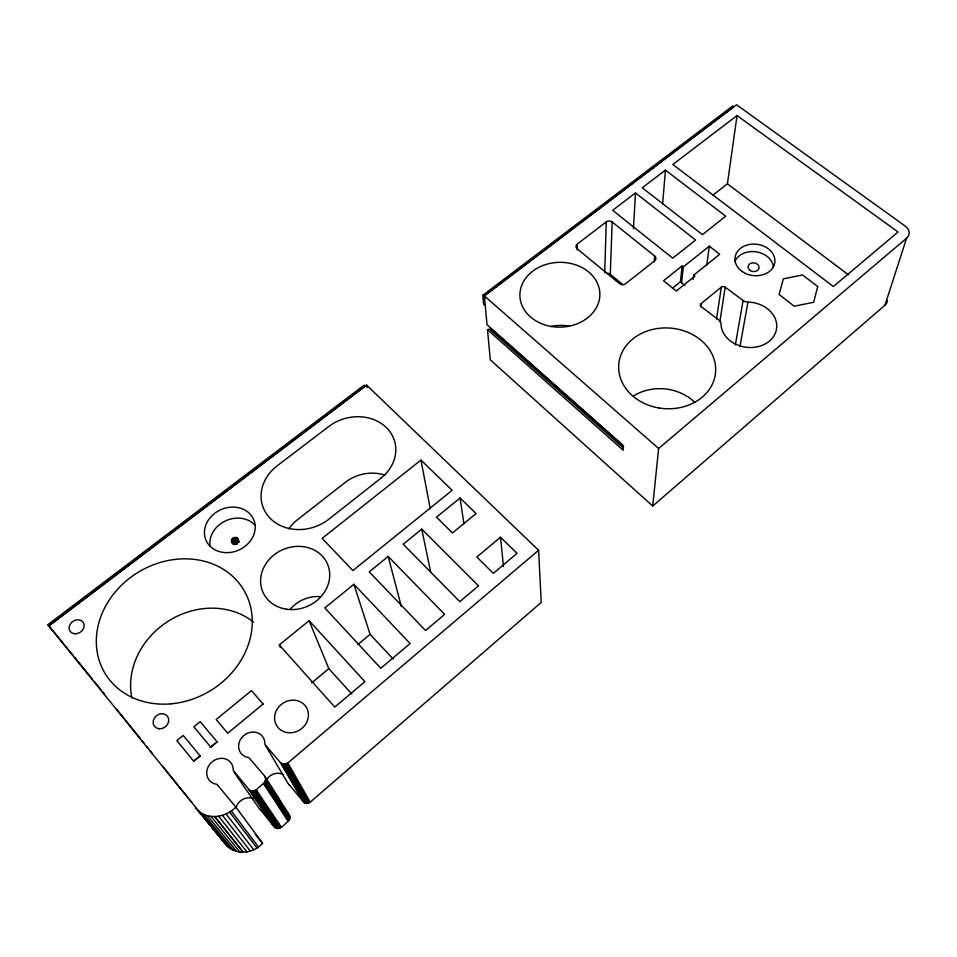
<?xml version="1.0" encoding="UTF-8"?>
<svg xmlns="http://www.w3.org/2000/svg" width="957" height="957" viewBox="0 0 957 957"><rect width="100%" height="100%" fill="white"/><g stroke="black" fill="none" stroke-linecap="round" stroke-linejoin="round"><path stroke-width="1.44" d="M52.061 629.885L48.783 625.854L365.155 386.078L364.174 385.121L47.85 624.694L225.481 844.206C234.68 855.845 253.366 853.907 262.613 843.332L235.841 807.038L216.904 784.321A13.912 12.357 -40.8 0 1 206.915 770.66A13.912 12.357 -40.8 0 1 221.402 758.315A13.912 12.357 -40.8 0 1 233.257 770.385L249.681 790.398L252.241 791.2L256.201 789.776L264.622 782.395L265.699 778.424L264.646 776.031L248.832 757.585A13.661 12.25 -38 0 1 238.688 744.713A13.661 12.25 -38 0 1 251.894 732.117A13.661 12.25 -38 0 1 264.838 742.297L264.85 744.39L280.449 762.669L283.966 764.308L287.878 762.908L538.6 550.287L366.639 385.133L48.855 625.986M577.25 249.956L577.274 244.047L606.26 221.916A4.187 3.278 0.4 0 1 612.181 221.976L654.636 256.009A4.271 3.385 2.5 0 1 654.672 260.806L625.555 283.739A4.295 3.457 1.4 0 1 619.478 283.655L577.143 248.784A4.223 3.349 -0.7 0 1 577.274 244.047M604.716 272.721L606.26 221.916M622.947 284.696L610.291 274.288L612.181 221.976M231.606 540.466C231.295 544.724 238.365 543.935 238.149 540.059C236.977 533.91 227.144 540.215 233.472 544.401M633.45 228.723L635.472 192.943L695.631 240.028L672.711 258.163L612.659 210.313L635.472 192.943M654.169 261.883L654.636 256.009M662.627 204.056L665.438 170.119L725.729 216.21L702.45 234.632L642.255 187.775L665.438 170.119M538.6 550.287L541.219 602.443L310.235 802.157L306.635 803.461L304.29 802.732L288.882 784.345M284.385 809.012C287.519 811.859 292.639 817.398 288.045 821.345C284.648 823.977 279.193 831.765 274.324 826.992L259.909 809.096M652.71 506.038L658.631 448.486L906.602 238.197A11.209 8.493 11 0 0 905.131 226.008L736.543 104.768L484.35 295.904L487.041 324.746L623.486 445.723L623.21 450.245L487.496 329.663L490.295 359.844L652.71 506.038L884.938 305.235A10.467 8.182 12 0 0 887.378 300.474M672.412 288.248L680.427 281.837L682.138 265.914L683.334 266.859L681.599 282.782M693.191 279.456L693.705 275.126L719.7 254.287L709.304 246.164L683.334 266.859M700.68 306.563L701.074 303.62L721.339 287.136A2.787 2.225 5.9 0 1 725.191 287.148L743.099 300.486A7.178 5.742 7.1 0 0 747.943 302.113L749.762 302.173A27.98 22.609 7.7 0 1 776.749 326.134A27.98 22.609 7.7 0 1 749.69 347.511A27.98 22.609 7.7 0 1 721.016 324.89L721.004 323.777A5.742 4.653 6.2 0 0 719.078 320.26L701.206 306.659A2.62 2.117 5.3 0 1 701.074 303.62M706.768 265.328L709.304 246.164M712.534 195.431L727.416 183.804L737.046 115.582L898.037 232.001L833.368 286.538L672.831 164.484L737.046 115.582M716.566 318.944L721.339 287.136M719.855 321.839L725.191 287.148M735.335 344.963L743.099 300.486M739.94 346.554L747.943 302.113M884.938 305.235L906.602 238.197M195.539 808.007C205.564 820.556 225.72 818.307 235.841 807.038M500.511 537.248L476.813 557.01L493.334 573.339L517.067 553.313L500.511 537.248L503.49 566.58M311.659 682.891L328.813 668.632L309.099 620.698L279.253 644.946L280.521 647.614M357.81 644.539L370.096 634.335L353.899 584.284L324.818 607.922L380.766 668.285L410.11 643.535L353.899 584.284M193.84 760.911L198.936 756.712M210.073 747.513L215.122 743.35M388.171 556.436L369.223 571.843L425.542 630.519L444.658 614.394L388.171 556.436L401.354 606.618M421.774 529.137L403.196 544.234L459.791 601.642L478.512 585.84L421.774 529.137L430.698 572.19M460.066 498.011L436.5 517.163L452.458 532.941L476.084 513.55L460.066 498.011L463.942 523.957M682.138 265.914L663.548 280.724L676.3 291.024L694.914 276.095L693.705 275.126M420.972 460.078L322.162 538.348L352.894 570.563L452.147 490.319L420.972 460.078L430.279 508.897M487.496 329.663L491.192 328.825L623.354 446.022M482.783 295.294L732.727 105.976L733.756 106.717L483.787 296.168L482.783 295.294L483.632 304.362L484.637 305.235M254.981 790.578L257.254 791.331L281.238 827.243L254.981 790.578L280.126 827.984M727.416 183.804L848.464 274.815M680.427 281.837L684.997 285.509M484.35 295.904L658.631 448.486M490.104 329.663L623.354 447.936M370.096 634.335L393.255 659.086M309.099 620.698L364.916 681.659L334.794 707.056L279.253 644.946M328.813 668.632L351.829 694.04M197.991 810.591L227.766 846.622M200.826 812.768L230.398 848.644M255.292 834.396L262.613 843.332M203.997 814.491L233.341 850.259M47.85 624.694L72.828 655.186M74.682 657.447L92.374 679.099M207.43 815.711L236.523 851.395M211.066 816.417L239.884 852.065M94.253 681.42L100.808 689.554M102.686 691.887L104.564 694.208M116.754 709.328L140.189 738.397M142.055 740.718L143.933 743.051M146.744 746.532L148.622 748.864M150.5 751.185L152.366 753.506M162.678 766.306L187.991 797.695M189.869 800.016L191.735 802.349M198.302 810.483L200.18 812.816M202.992 816.297L204.858 818.63M207.681 822.111L225.481 844.206M214.559 816.584L243.102 852.22M214.835 816.596L243.353 852.232M218.651 816.237L246.87 851.897M54.334 632.613L55.183 633.701M222.443 815.352L250.351 851.084M226.127 813.952L253.737 849.78M229.632 812.074L256.954 848.034M231.271 810.914L258.45 846.945M234.309 772.49L259.861 809.562M249.681 790.398L275.233 827.817M248.712 789.513L274.324 826.992M250.89 790.972L276.358 828.355M256.201 789.776L257.254 791.331M252.241 791.2L277.59 828.559M253.629 791.068L278.882 828.439M288.045 821.345L263.642 783.46M265.328 781.151L289.588 819.192M265.687 779.788L289.911 817.924M264.646 776.031L289.564 815.448M265.699 778.424L289.899 816.644M483.787 296.168L484.996 298.141M265.843 746.065L288.835 784.812M280.449 762.669L303.381 801.93M281.43 763.519L304.29 802.732M282.626 764.081L305.403 803.258M283.966 764.308L306.635 803.461M285.353 764.176L307.915 803.342M286.681 763.698L309.147 802.899M287.878 762.908L310.235 802.157M231.977 539.377L234.453 544.629M231.809 539.724L233.664 543.672M231.678 540.095L233.544 544.031M233.077 538.181L235.554 543.444M232.754 538.432L235.219 543.696M232.455 538.719L234.932 543.983M232.192 539.042L234.668 544.294M234.214 537.643L236.678 542.906M233.819 537.786L236.893 544.366M233.436 537.966L236.523 544.545M235.446 537.499L237.898 542.763M235.039 537.499L237.492 542.763M234.621 537.547L237.085 542.822M237.503 538.408L238.939 541.327M237.228 538.157L239.059 542.105M236.929 537.942L238.76 541.889M236.594 537.774L238.425 541.722M236.223 537.631L238.066 541.578M235.841 537.547L237.683 541.495M366.639 385.133L367.213 387.585M210.038 546.172A25.624 21.867 -24.2 0 1 225.374 520.943A25.624 21.867 -24.2 0 1 254.825 525.022M235.96 807.732A12.836 11.556 -44.2 0 1 253.258 798.617M267.147 778.842A12.62 11.46 -41.5 0 1 283.487 774.68M288.918 528.707A39.476 34.512 -20.2 0 1 297.436 519.735L345.31 482.34A38.723 33.746 -15.5 0 1 385.037 475.162M131.875 697.964A75.148 65.578 -33.6 0 1 168.779 620.842A75.148 65.578 -33.6 0 1 253.581 622.146M290.031 609.513A32.741 29.272 -25.4 0 1 319.782 596.582M633.965 395.672A45.362 38.651 5.4 0 1 694.973 402.574M606.463 273.415A3.972 3.194 0.7 0 1 610.291 274.288M550.861 326.552A37.443 31.162 -1.3 0 1 569.236 326.11M734.737 261.656A19.882 15.683 6.8 0 1 755.91 251.799A19.882 15.683 6.8 0 1 773.388 266.955M264.622 782.395L264.622 785.075L288.942 820.364L264.622 782.395M817.709 286.55L813.665 302.256L794.238 306.24L779.082 294.445L783.34 278.858L802.54 274.946L817.709 286.55M253.617 535.226L252.313 537.966A26.006 22.095 -23.9 0 1 211.641 547.631A26.006 22.095 -23.9 0 1 218.555 510.823A26.006 22.095 -23.9 0 1 254.957 523.898L255.22 526.685A26.006 22.095 -23.9 0 1 253.617 535.226M276.884 709.592L275.855 711.649A17.429 15.779 -34.1 0 0 283.2 731.375A17.429 15.779 -34.1 0 0 305.151 724.88L306.3 723.049A17.429 15.779 -34.1 0 0 308.429 715.035L308.31 713.001A17.429 15.779 -34.1 0 0 295.869 700.38A17.429 15.779 -34.1 0 0 277.961 707.929L276.884 709.592M200.18 755.982L193.769 761.282L176.854 740.658L183.254 735.443L200.18 755.982M217.167 741.95L210.815 747.202L193.852 726.794L200.192 721.626L217.167 741.95M263.091 704.041L227.718 733.253L216.162 719.532L251.464 690.607L263.091 704.041M380.958 478.141L328.933 519.149A42.371 36.234 -18.8 0 1 269.982 518.108A42.371 36.234 -18.8 0 1 277.363 465.664L328.945 426.379A41.522 35.361 -14.6 0 1 386.556 427.779A41.522 35.361 -14.6 0 1 380.958 478.141M658.942 407.969L655.904 407.383A48.568 40.361 4.6 0 1 619.562 374.977L619.071 372.452A48.568 40.361 4.6 0 1 665.665 327.928A48.568 40.361 4.6 0 1 715.561 372.381A48.568 40.361 4.6 0 1 658.942 407.969M75.172 633.761A7.919 6.555 -33.2 0 0 83.785 623.438A7.919 6.555 -33.2 0 0 70.997 623.115A7.919 6.555 -33.2 0 0 75.172 633.761M159.616 728.779A8.206 7.106 -37.6 0 0 168.241 717.678A8.206 7.106 -37.6 0 0 154.902 717.295A8.206 7.106 -37.6 0 0 159.616 728.779M170.753 703.85A80.95 69.359 -31.3 0 0 243.509 589.536A80.95 69.359 -31.3 0 0 108.584 601.068A80.95 69.359 -31.3 0 0 170.753 703.85M286.406 609.19A35.218 30.899 -23.4 0 0 328.49 566.747A35.218 30.899 -23.4 0 0 270.556 558.003A35.218 30.899 -23.4 0 0 286.406 609.19M538.911 322.497A39.991 32.394 -1.5 0 0 599.848 295.294A39.991 32.394 -1.5 0 0 540.896 266.381A39.991 32.394 -1.5 0 0 538.911 322.497M742.13 271.465A20.037 15.755 6.7 0 0 774.632 263.498A20.037 15.755 6.7 0 0 748.063 244.777A20.037 15.755 6.7 0 0 742.13 271.465M750.312 270.58A5.527 4.354 6.8 0 0 759.068 267.96A5.527 4.354 6.8 0 0 751.401 263.103A5.527 4.354 6.8 0 0 750.312 270.58"/></g></svg>
